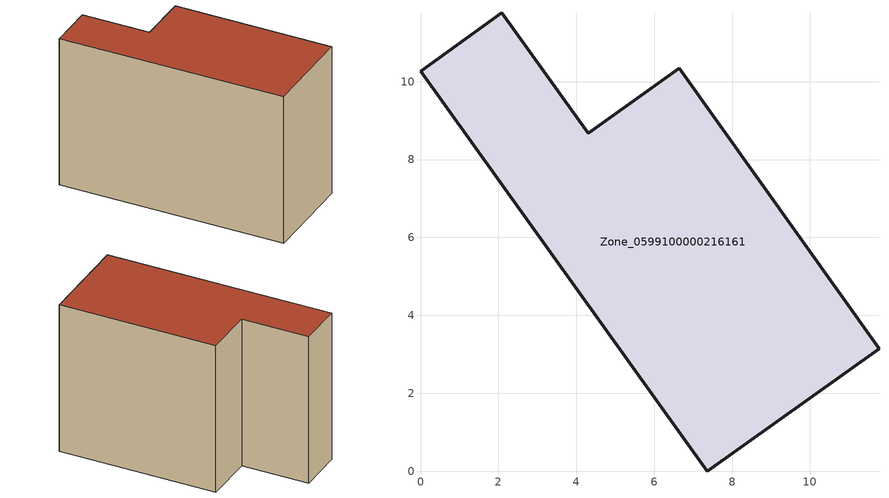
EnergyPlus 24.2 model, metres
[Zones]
Zone_0599100000216161
 floor ground (C_G): 7.37,0 0,10.27 2.09,11.77 4.3,8.68 6.64,10.34 11.77,3.15 z0
 wall outside (C_F): 7.37,0 11.77,3.15 6.64,10.34 4.3,8.68 2.09,11.77 0,10.27 7.37,0 z0:8.62
 roof outside (C_R): 0,10.27 7.37,0 11.77,3.15 6.64,10.34 4.3,8.68 2.09,11.77 z8.62
[BUILDING]
Pand.0599100000216161: North Axis=0; Terrain=City; Loads Convergence Tolerance Value=0.04; Temperature Convergence Tolerance Value=0.4; Solar Distribution=FullExterior; Maximum Number of Warmup Days=25; Minimum Number of Warmup Days=1
[Site:Location]
Rotterdam.The.Hague.AP_ZH_NLD Design_Conditions: Latitude=51.96; Longitude=4.45; Time Zone=1; Elevation=-4.5
[SITE:GROUNDTEMPERATURE:BUILDINGSURFACE]
18, 18, 18, 18, 18, 18, 18, 18, 18, 18, 18, 18
[MATERIAL] Thermal Absorptance=0.9; Solar Absorptance=0.7; Visible Absorptance=0.7
Name | Roughness | Thickness | Conductivity | Density | Specific Heat
G.TI.1975-1991 | MediumSmooth | 0.15 | 0.288461 | 540 | 1210
F.TI.1975-1991 | Rough | 0.3 | 0.230769 | 1920 | 840
R.TI.1975-1991 | MediumRough | 0.2 | 0.153846 | 1500 | 1000
[CONSTRUCTION]
C_G: G.TI.1975-1991
C_F: F.TI.1975-1991
C_R: R.TI.1975-1991
[ZONE]
Zone_0599100000216161: Type=1; Multiplier=1; Ceiling Height=Autocalculate; Volume=Autocalculate; Floor Area=autocalculate; Part of Total Floor Area=Yes
[ZONEINFILTRATION:DESIGNFLOWRATE]
Infil_Zone_0599100000216161: Zone or ZoneList or Space or SpaceList=Zone_0599100000216161; Schedule=AlwaysOn; Design Flow Rate Calculation Method=Flow/Area; Flow Rate per Floor Area=0.003; Constant Term Coefficient=1; Temperature Term Coefficient=0; Velocity Term Coefficient=0; Velocity Squared Term Coefficient=0
[HVACTEMPLATE:ZONE:IDEALLOADSAIRSYSTEM]
Zone_0599100000216161: Maximum Heating Supply Air Temperature=50; Minimum Cooling Supply Air Temperature=13; Maximum Heating Supply Air Humidity Ratio=0.0156; Minimum Cooling Supply Air Humidity Ratio=0.0077; Heating Limit=NoLimit; Cooling Limit=NoLimit; Dehumidification Control Type=ConstantSensibleHeatRatio; Cooling Sensible Heat Ratio=0.7; Dehumidification Setpoint=60; Humidification Control Type=None; Humidification Setpoint=30; Outdoor Air Method=None; Outdoor Air Flow Rate per Person=0.00944; Outdoor Air Flow Rate per Zone Floor Area=0; Outdoor Air Flow Rate per Zone=0; Demand Controlled Ventilation Type=None; Outdoor Air Economizer Type=NoEconomizer; Heat Recovery Type=None; Sensible Heat Recovery Effectiveness=0.7; Latent Heat Recovery Effectiveness=0.65
[ZONECONTROL:THERMOSTAT]
ThermostatControl_Zone_0599100000216161: Zone or ZoneList=Zone_0599100000216161; Control Type Schedule=DualSetpointControlType; Control 1=Thermostat_Zone_0599100000216161; Temperature Difference Between Cutout And Setpoint=0
[THERMOSTATSETPOINT:DUALSETPOINT]
Thermostat_Zone_0599100000216161: Heating Setpoint Temperature Schedule=HeatingSetpoint_Zone_0599100000216161; Cooling Setpoint Temperature Schedule=CoolingSetpoint_Zone_0599100000216161
[SCHEDULE:COMPACT]
HeatingSetpoint_Zone_0599100000216161: Through: 12/31, For: AllDays, Until: 24:00, 21
CoolingSetpoint_Zone_0599100000216161: Through: 12/31, For: AllDays, Until: 24:00, 24
DualSetpointControlType: Through: 12/31, For: AllDays, Until: 24:00, 4
AlwaysOn: Through: 12/31, For: AllDays, Until: 24:00, 1
